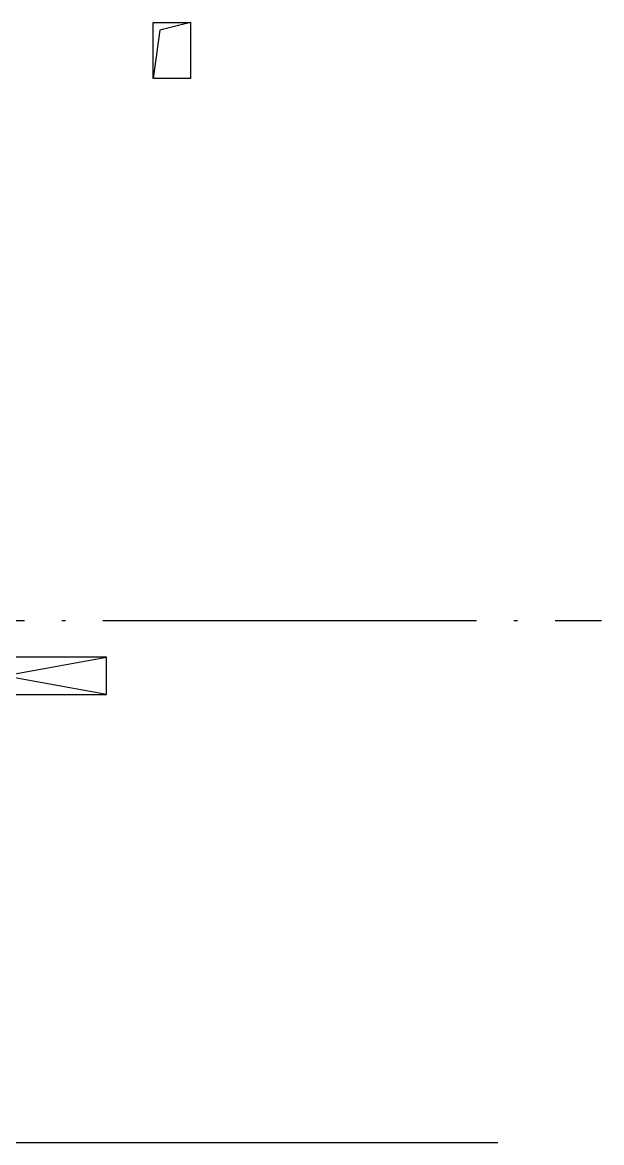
# Model space of a CAD drawing. Extents: x 115799 to 952918, y -190076 to 200966.
# Drawn here: x 460080 to 463179, y 91311 to 97311 of the extents above; entities that cross this region are included whole.
import ezdxf

# ---------------------------------------------------------------- set-up
doc = ezdxf.new("R2010")
doc.units = 0
doc.header["$LTSCALE"] = 1000
doc.header["$MEASUREMENT"] = 0
doc.linetypes.add('DOTE', pattern=[2.4200000000000004, 2, -0.2, 0.02, -0.2])
for name, color, linetype in [('$0$A-TECH_结构', 21, 'Continuous'), ('$1$05-填充_天正', 26, 'Continuous'), ('A_AXIS-轴线', 1, 'DOTE'), ('看线', 241, 'Continuous')]:
    doc.layers.add(name, color=color, linetype=linetype)

# ---------------------------------------------------------------- blocks, each defined once
blk = doc.blocks.new('555')
at = {"layer": '$0$A-TECH_结构', "color": 8}
blk.add_line((395531.9999874072, 145919.0136173961), (395368.6495559715, 145876.625326829), dxfattribs=at)
for points in [[(395531.9999874072, 145919.0136174902), (395531.80027603, 145619.0137908971), (395331.8003103189, 145618.9436838424), (395331.9999995526, 145918.9435104278), (395531.9999874072, 145919.0136174902)], [(395368.6495559715, 145876.625326829), (395331.8003103189, 145618.9436838424)]]:
    blk.add_lwpolyline(points, dxfattribs=at)
at = {"layer": '$1$05-填充_天正', "color": 1, "linetype": 'Continuous', "ltscale": 1.5, "flags": 128}
blk.add_lwpolyline([(374631.8661162774, 139919.2090727823), (397176.0108246407, 139919.2090727823)], dxfattribs=at)
at = {"layer": 'A_AXIS-轴线', "color": 8}
blk.add_line((375702.8515338711, 142715.9651953687), (397732.0108246407, 142715.9267401934), dxfattribs=at)
at = {"layer": '看线', "color": 8}
blk.add_lwpolyline([(395081.9996507259, 142319.163516657), (395081.9999998556, 142519.163516657), (393981.9999998573, 142519.1654368707), (393981.9996507275, 142319.1654368709), (395081.9996507259, 142319.1635166572), (393981.9999998573, 142519.1654368709), (393981.9996507275, 142319.1654368709), (395081.9999998556, 142519.163516657)], dxfattribs=at)

msp = doc.modelspace()

# ---------------------------------------------------------------- block references
msp.add_blockref('555', (65447, -48607.88526817155))

doc.saveas('drawing.dxf')
